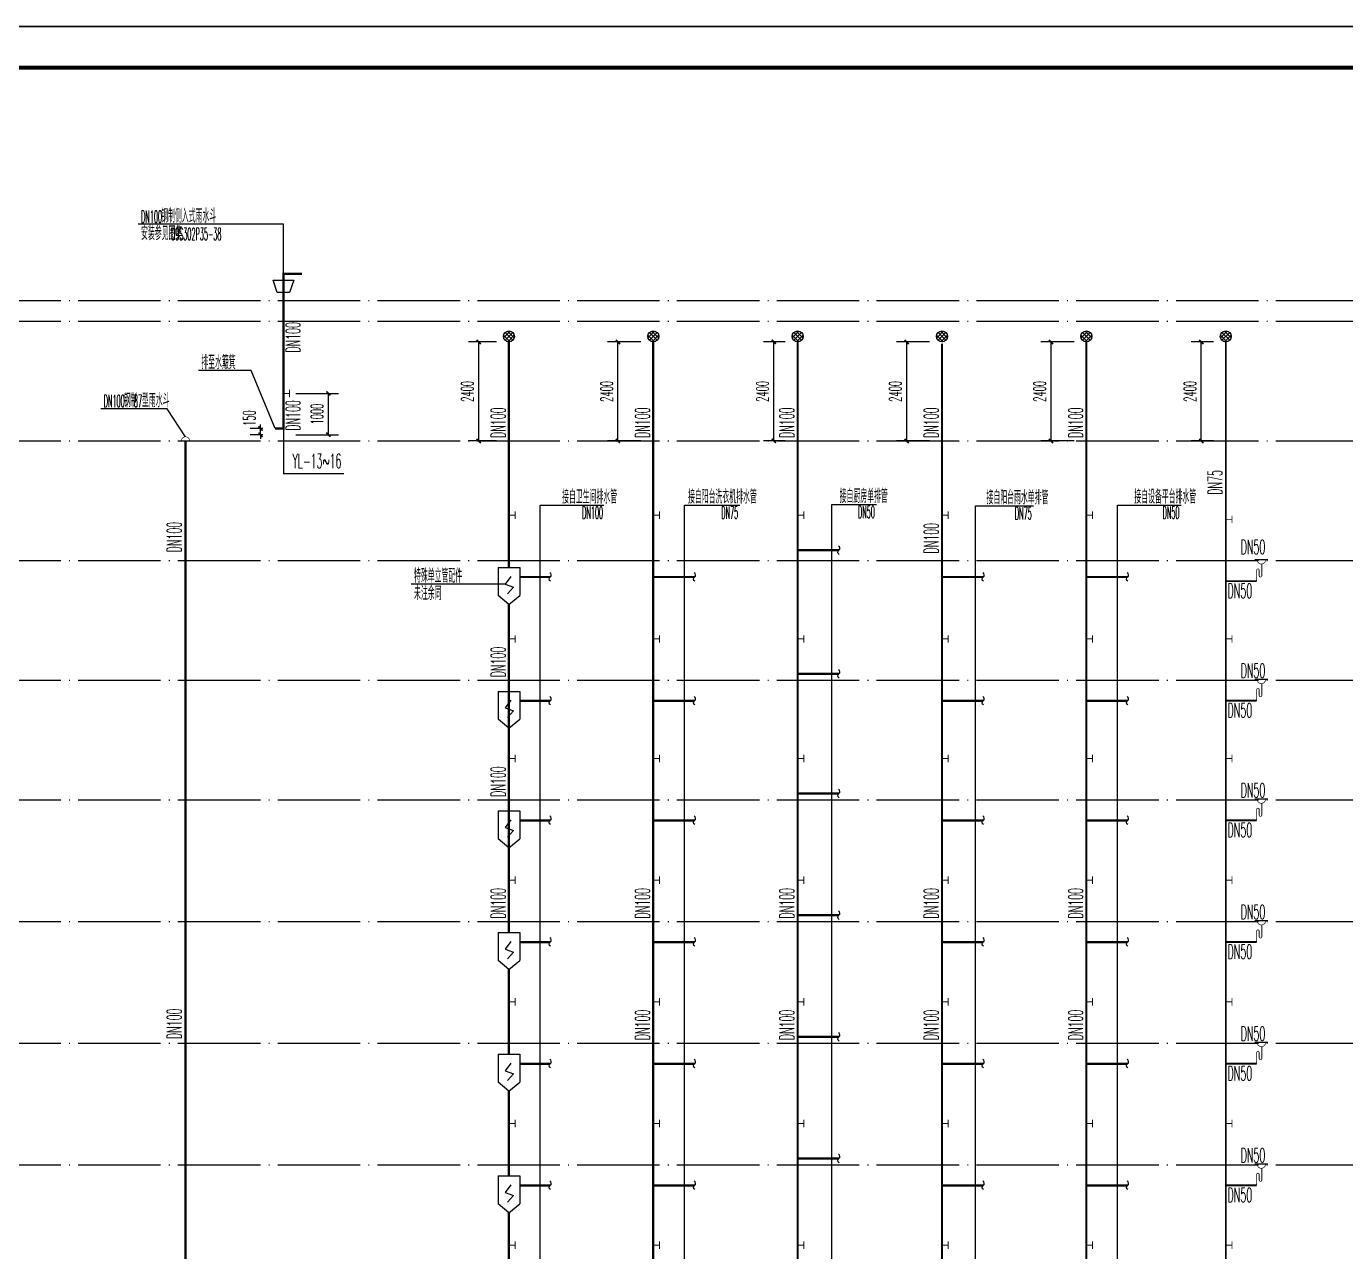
# Model space of a CAD drawing. Extents: x 27938 to 1507990, y 110129 to 923079.
# Drawn here: x 1232843 to 1264829, y 673981 to 703686 of the extents above; entities that cross this region are included whole.
import ezdxf

# ---------------------------------------------------------------- set-up
doc = ezdxf.new("R2010")
doc.units = 0
doc.header["$LTSCALE"] = 1000
doc.header["$MEASUREMENT"] = 0
doc.linetypes.add('DOTE', pattern=[2.42, 2, -0.2, 0.02, -0.2])
for name, color, linetype in [('DIM_不分区给水', 3, 'Continuous'), ('DIM_污水', 2, 'Continuous'), ('DIM_管井排水', 5, 'Continuous'), ('DIM_雨水', 4, 'Continuous'), ('EQUIP_污水', 7, 'Continuous'), ('PIPE-废水', 31, 'TG_F'), ('PIPE-污水', 2, 'W'), ('PIPE-管井排水', 210, 'GF'), ('PIPE-雨水', 4, 'TG_Y'), ('PIPE-餐饮排水', 41, 'P'), ('TWT', 7, 'Continuous'), ('TWT_DIM', 3, 'Continuous'), ('TWT_TITLE', 7, 'Continuous'), ('VALVE_污水', 7, 'Continuous'), ('VPIPE_DIM', 3, 'Continuous'), ('图框', 140, 'Continuous'), ('污水', 3, 'Continuous')]:
    doc.layers.add(name, color=color, linetype=linetype)
doc.styles.add('_TCH_DIM_T3', font='SIMPLEX.shx', dxfattribs={"width": 0.494118, "bigfont": 'GBCBIG.shx'})
doc.styles.add('_TWT_SERIAL', font='SIMPLEX', dxfattribs={"width": 0.8, "height": 3.5, "bigfont": 'HZTXT'})
doc.styles.add('HZ', font='txt', dxfattribs={"bigfont": 'hztxt'})
doc.styles.get("Standard").update_dxf_attribs({"font": 'gbenor.shx', "bigfont": 'gbcbig.shx'})
doc.styles.add('TG_LINETYPE', font='SIMPLEX', dxfattribs={"width": 0.8, "height": 3, "bigfont": 'HZTXT'})
doc.linetypes.add('GF', pattern='A,3,-0.2,["GF",Standard,S=0.25,R=0,X=-0.1,Y=-0.115],-0.35', length=3.55)
doc.linetypes.add('P', pattern='A,3,-0.2,["P",Standard,S=0.25,R=0,X=-0.1,Y=-0.115],-0.2', length=3.4)
doc.linetypes.add('TG_F', pattern='A,2,-0.3,["F",TG_LINETYPE,S=0.1,R=0,X=-0.23,Y=-0.15],0', length=2.3)
doc.linetypes.add('TG_Y', pattern='A,2,-0.229,["Y",TG_LINETYPE,S=0.1,R=0,X=-0.229,Y=-0.15],0', length=2.229)
doc.linetypes.add('W', pattern='A,3,-0.2,["W",Standard,S=0.25,R=0,X=-0.1,Y=-0.115],-0.2', length=3.4)
doc.dimstyles.new('_TWT_ARCH&&100', dxfattribs={"dimtxt": 297.5, "dimasz": 100, "dimexe": 250, "dimexo": 300, "dimgap": 126.25, "dimtad": 1, "dimdec": 0, "dimzin": 0, "dimdsep": 46, "dimtxsty": '_TCH_DIM_T3', "dimblk": 'ARCHTICK', "dimcen": 0.09, "dimclrt": 7, "dimazin": 2, "dimtfac": 1, "dimtdec": 0, "dimtix": 1, "dimtmove": 2, "dimatfit": 3, "dimfxl": 1, "dimtolj": 1, "dimtzin": 0, "dimarcsym": 0})

# ---------------------------------------------------------------- blocks, each defined once
blk = doc.blocks.new('_ArchTick')
at = {"color": 0, "linetype": 'ByBlock', "const_width": 0.4}
blk.add_lwpolyline([(-0.5, -0.5), (0.5, 0.5)], dxfattribs=at)
blk = doc.blocks.new('*D1168')
at = {"layer": 'Defpoints', "color": 0}
for p in [(1261330.88748, 696035.856), (1261924.167, 696035.856), (1261924.167, 693635.856)]:
    blk.add_point(p, dxfattribs=at)
at = {"layer": 'TWT_DIM', "color": 0, "lineweight": -2}
for p, q in [((1261624.167, 696035.856), (1261080.88748, 696035.856)), ((1261330.88748, 693635.856), (1261330.88748, 696035.856)), ((1261624.167, 693635.856), (1261080.88748, 693635.856))]:
    blk.add_line(p, q, dxfattribs=at)
at = {"layer": 'TWT_DIM', "color": 0, "lineweight": -2, "xscale": 100, "yscale": 100, "zscale": 100}
for p, rotation in [((1261330.88748, 696035.856), 90), ((1261330.88748, 693635.856), 270)]:
    blk.add_blockref('_ArchTick', p, dxfattribs=dict(at, rotation=rotation))
at = {"layer": 'TWT_DIM', "color": 7, "insert": (1261055.88748, 694835.856), "char_height": 297.5, "attachment_point": 5, "rotation": 90, "style": '_TCH_DIM_T3'}
blk.add_mtext('\\A1;2400', dxfattribs=at)
blk = doc.blocks.new('A$C26D9763E')
at = {"layer": '污水'}
for p, q in [((-220, 744), (220, 744)), ((-220, 744), (-220, 179)), ((35, 567), (-75, 410)), ((220, 744), (220, 179)), ((-75, 410), (92, 352)), ((92, 352), (-27, 213)), ((0, 0), (-220, 179)), ((0, 0), (220, 179))]:
    blk.add_line(p, q, dxfattribs=at)
blk = doc.blocks.new('$VALVE_U$00000019')
blk.add_blockref('A$C26D9763E', (20, -488))
blk = doc.blocks.new('$TwtSys$00000132')
at = {"elevation": 0}
blk.add_lwpolyline([(7, -101, -0.575183), (0, 0, 0.604745), (-11, 101, 16.924828)], format="xyb", dxfattribs=at)
blk = doc.blocks.new('$Attachment$00000070')
for p, q in [((28, 3), (-130, 161)), ((-129, 101), (32, 263)), ((-94, 39), (94, 228)), ((94, 39), (-94, 228)), ((129, 101), (-32, 263)), ((-28, 3), (130, 161))]:
    blk.add_line(p, q)
blk.add_circle((0, 133), 133)
blk = doc.blocks.new('$ATTACHMENT$00000120')
blk.add_blockref('$Attachment$00000070', (0, -133))
blk = doc.blocks.new('*D1170')
at = {"layer": 'Defpoints', "color": 0}
for p in [(1254187, 696036), (1255044, 696036), (1255044, 693636)]:
    blk.add_point(p, dxfattribs=at)
at = {"layer": 'TWT_DIM', "color": 0, "lineweight": -2}
for p, q in [((1254744, 696036), (1253937, 696036)), ((1254187, 693636), (1254187, 696036)), ((1254744, 693636), (1253937, 693636))]:
    blk.add_line(p, q, dxfattribs=at)
at = {"layer": 'TWT_DIM', "color": 0, "lineweight": -2, "xscale": 100, "yscale": 100, "zscale": 100}
for p, rotation in [((1254187, 696036), 90), ((1254187, 693636), 270)]:
    blk.add_blockref('_ArchTick', p, dxfattribs=dict(at, rotation=rotation))
at = {"layer": 'TWT_DIM', "color": 7, "insert": (1253912, 694836), "char_height": 297.5, "attachment_point": 5, "rotation": 90, "style": '_TCH_DIM_T3'}
blk.add_mtext('\\A1;2400', dxfattribs=at)
blk = doc.blocks.new('*D1172')
at = {"layer": 'Defpoints', "color": 0}
for p in [(1257687, 696036), (1258544, 696036), (1258544, 693636)]:
    blk.add_point(p, dxfattribs=at)
at = {"layer": 'TWT_DIM', "color": 0, "lineweight": -2}
for p, q in [((1258244, 696036), (1257437, 696036)), ((1257687, 693636), (1257687, 696036)), ((1258244, 693636), (1257437, 693636))]:
    blk.add_line(p, q, dxfattribs=at)
at = {"layer": 'TWT_DIM', "color": 0, "lineweight": -2, "xscale": 100, "yscale": 100, "zscale": 100}
for p, rotation in [((1257687, 696036), 90), ((1257687, 693636), 270)]:
    blk.add_blockref('_ArchTick', p, dxfattribs=dict(at, rotation=rotation))
at = {"layer": 'TWT_DIM', "color": 7, "insert": (1257412, 694836), "char_height": 297.5, "attachment_point": 5, "rotation": 90, "style": '_TCH_DIM_T3'}
blk.add_mtext('\\A1;2400', dxfattribs=at)
blk = doc.blocks.new('*D1178')
at = {"layer": 'Defpoints', "color": 0}
for p in [(1250966, 696036), (1251544, 696036), (1251544, 693636)]:
    blk.add_point(p, dxfattribs=at)
at = {"layer": 'TWT_DIM', "color": 0, "lineweight": -2}
for p, q in [((1251244, 696036), (1250716, 696036)), ((1250966, 693636), (1250966, 696036)), ((1251244, 693636), (1250716, 693636))]:
    blk.add_line(p, q, dxfattribs=at)
at = {"layer": 'TWT_DIM', "color": 0, "lineweight": -2, "xscale": 100, "yscale": 100, "zscale": 100}
for p, rotation in [((1250966, 696036), 90), ((1250966, 693636), 270)]:
    blk.add_blockref('_ArchTick', p, dxfattribs=dict(at, rotation=rotation))
at = {"layer": 'TWT_DIM', "color": 7, "insert": (1250691, 694836), "char_height": 297.5, "attachment_point": 5, "rotation": 90, "style": '_TCH_DIM_T3'}
blk.add_mtext('\\A1;2400', dxfattribs=at)
blk = doc.blocks.new('*D1179')
at = {"layer": 'Defpoints', "color": 0}
for p in [(1247187, 696036), (1248044, 696036), (1248044, 693636)]:
    blk.add_point(p, dxfattribs=at)
at = {"layer": 'TWT_DIM', "color": 0, "lineweight": -2}
for p, q in [((1247744, 696036), (1246937, 696036)), ((1247187, 693636), (1247187, 696036)), ((1247744, 693636), (1246937, 693636))]:
    blk.add_line(p, q, dxfattribs=at)
at = {"layer": 'TWT_DIM', "color": 0, "lineweight": -2, "xscale": 100, "yscale": 100, "zscale": 100}
for p, rotation in [((1247187, 696036), 90), ((1247187, 693636), 270)]:
    blk.add_blockref('_ArchTick', p, dxfattribs=dict(at, rotation=rotation))
at = {"layer": 'TWT_DIM', "color": 7, "insert": (1246912, 694836), "char_height": 297.5, "attachment_point": 5, "rotation": 90, "style": '_TCH_DIM_T3'}
blk.add_mtext('\\A1;2400', dxfattribs=at)
blk = doc.blocks.new('*D1182')
at = {"layer": 'Defpoints', "color": 0}
for p in [(1243811, 696036), (1244544, 696036), (1244544, 693636)]:
    blk.add_point(p, dxfattribs=at)
at = {"layer": 'TWT_DIM', "color": 0, "lineweight": -2}
for p, q in [((1244244, 696036), (1243561, 696036)), ((1243811, 693636), (1243811, 696036)), ((1244244, 693636), (1243561, 693636))]:
    blk.add_line(p, q, dxfattribs=at)
at = {"layer": 'TWT_DIM', "color": 0, "lineweight": -2, "xscale": 100, "yscale": 100, "zscale": 100}
for p, rotation in [((1243811, 696036), 90), ((1243811, 693636), 270)]:
    blk.add_blockref('_ArchTick', p, dxfattribs=dict(at, rotation=rotation))
at = {"layer": 'TWT_DIM', "color": 7, "insert": (1243536, 694836), "char_height": 297.5, "attachment_point": 5, "rotation": 90, "style": '_TCH_DIM_T3'}
blk.add_mtext('\\A1;2400', dxfattribs=at)
blk = doc.blocks.new('*D1183')
at = {"layer": 'Defpoints', "color": 0}
for p in [(1239075, 694786), (1240165, 694786), (1239075, 693786)]:
    blk.add_point(p, dxfattribs=at)
at = {"layer": 'TWT_DIM', "color": 0, "lineweight": -2}
for p, q in [((1239375, 694786), (1240415, 694786)), ((1240165, 693786), (1240165, 694786)), ((1239375, 693786), (1240415, 693786))]:
    blk.add_line(p, q, dxfattribs=at)
at = {"layer": 'TWT_DIM', "color": 0, "lineweight": -2, "xscale": 100, "yscale": 100, "zscale": 100}
for p, rotation in [((1240165, 694786), 90), ((1240165, 693786), 270)]:
    blk.add_blockref('_ArchTick', p, dxfattribs=dict(at, rotation=rotation))
at = {"layer": 'TWT_DIM', "color": 7, "insert": (1239890, 694286), "char_height": 297.5, "attachment_point": 5, "rotation": 90, "style": '_TCH_DIM_T3'}
blk.add_mtext('\\A1;1000', dxfattribs=at)
blk = doc.blocks.new('*D1184')
at = {"layer": 'Defpoints', "color": 0}
for p in [(1238521, 693936), (1238875, 693936), (1238875, 693786)]:
    blk.add_point(p, dxfattribs=at)
at = {"layer": 'TWT_DIM', "color": 0, "lineweight": -2}
for p, q in [((1238575, 693936), (1238271, 693936)), ((1238575, 693786), (1238271, 693786)), ((1238521, 693936), (1238521, 694036)), ((1238521, 693786), (1238521, 693936)), ((1238521, 693786), (1238521, 693686))]:
    blk.add_line(p, q, dxfattribs=at)
at = {"layer": 'TWT_DIM', "color": 0, "lineweight": -2, "xscale": 100, "yscale": 100, "zscale": 100}
for p, rotation in [((1238521, 693936), 270), ((1238521, 693786), 90)]:
    blk.add_blockref('_ArchTick', p, dxfattribs=dict(at, rotation=rotation))
at = {"layer": 'TWT_DIM', "color": 7, "insert": (1238246, 694189), "char_height": 297.5, "attachment_point": 5, "rotation": 90, "style": '_TCH_DIM_T3'}
blk.add_mtext('\\A1;150', dxfattribs=at)
blk = doc.blocks.new('$ATTACHMENT$00000073')
at = {"const_width": 20}
for points in [[(0, 0), (150, 0)], [(150, 90), (150, -90)]]:
    blk.add_lwpolyline(points, dxfattribs=at)
blk = doc.blocks.new('$ATTACHMENT$00000217')
blk.add_line((-150, 0), (150, 0))
at = {"const_width": 15}
blk.add_lwpolyline([(-99, 0, -1), (101, 0)], format="xyb", dxfattribs=at)
blk = doc.blocks.new('$ATTACHMENT$00000055')
at = {"const_width": 30}
blk.add_lwpolyline([(0, 0), (0, 456, 0.75), (-100, 456), (-100, 202, -0.75), (-200, 202), (-200, 540)], format="xyb", dxfattribs=at)
blk = doc.blocks.new('$ATTACHMENT$00000066')
blk.add_line((-212, 500), (188, 500))
at = {"const_width": 20}
blk.add_lwpolyline([(-134, 500, 1.067664), (116, 500)], format="xyb", dxfattribs=at)
at = {"const_width": 30}
blk.add_lwpolyline([(0, 367), (0, 0)], dxfattribs=at)
at = {"style": 'HZ', "width": 0.7, "flags": 1}
for tag in ['UNIT', 'WHAT', 'SPEC']:
    blk.add_attdef(tag, (0, 0), '', height=0.001, dxfattribs=at)

msp = doc.modelspace()

# ---------------------------------------------------------------- hatches: boundary and pattern name
at = {"layer": 'PIPE-雨水'}
for points in [[(1239074.6, 697685.9), (1239047.1, 697685.9), (1239047.1, 697713.4)], [(1239074.6, 697685.9), (1239074.6, 697713.4), (1239047.1, 697713.4)], [(1239074.6, 697685.9), (1239074.6, 697713.4), (1239047.1, 697713.4)], [(1239074.6, 697685.9), (1239047.1, 697685.9), (1239047.1, 697713.4)], [(1239074.6, 693935.9), (1239102.1, 693935.9), (1239102.1, 693908.4)], [(1239074.6, 693935.9), (1239074.6, 693908.4), (1239102.1, 693908.4)], [(1239074.6, 693935.9), (1239102.1, 693935.9), (1239102.1, 693908.4)], [(1239074.6, 693935.9), (1239074.6, 693908.4), (1239102.1, 693908.4)]]:
    msp.add_hatch(color=256, dxfattribs=at).paths.add_polyline_path(points)

# ---------------------------------------------------------------- linework, layer by layer
at = {"layer": 'DIM_不分区给水'}
for p, q in [((1243598.4, 690162.8), (1242171.7, 690162.8)), ((1244454, 690162.8), (1243598.4, 690162.8))]:
    msp.add_line(p, q, dxfattribs=at)
at = {"layer": 'DIM_雨水'}
for p, q in [((1239074.6, 698889.5), (1235552.8, 698889.5)), ((1239074.6, 697685.9), (1239074.6, 698889.5)), ((1238293.4, 695339), (1237014.3, 695339)), ((1238874.6, 693935.9), (1238293.4, 695339)), ((1236253.9, 694416.9), (1234647.2, 694416.9)), ((1236701.8, 693735.9), (1236253.9, 694416.9)), ((1239074.6, 693935.9), (1239074.6, 692833.8)), ((1240542.4, 692833.8), (1239074.6, 692833.8)), ((1245300.7, 663610.3), (1245300.7, 692080.1)), ((1245300.7, 692080.1), (1246847.7, 692080.1)), ((1248799.9, 663542.8), (1248799.9, 692081.1)), ((1248799.9, 692081.1), (1250142.6, 692081.1)), ((1252371.5, 664188.2), (1252371.5, 692095.2)), ((1252371.5, 692095.2), (1253455.9, 692095.2)), ((1255858.6, 663603.1), (1255858.6, 692062.7)), ((1255858.6, 692062.7), (1257260.1, 692062.7)), ((1259299.9, 663542.8), (1259299.9, 692081.1)), ((1259299.9, 692081.1), (1260842.7, 692081.1))]:
    msp.add_line(p, q, dxfattribs=at)
at = {"layer": 'PIPE-废水', "const_width": 55}
for points in [[(1248043.6, 691835.9), (1248043.6, 696035.9)], [(1255043.6, 691835.9), (1255043.6, 695992.4)], [(1258543.6, 691835.9), (1258543.6, 696035.9)], [(1248043.6, 690335.9), (1248043.6, 691835.9)], [(1255043.6, 690335.9), (1255043.6, 691835.9)], [(1258543.6, 690335.9), (1258543.6, 691835.9)], [(1248043.6, 690335.9), (1249043.6, 690335.9)], [(1248043.6, 688835.9), (1248043.6, 690335.9)], [(1255043.6, 690335.9), (1256043.6, 690335.9)], [(1255043.6, 688835.9), (1255043.6, 690335.9)], [(1258543.6, 690335.9), (1259543.6, 690335.9)], [(1258543.6, 688835.9), (1258543.6, 690335.9)], [(1248043.6, 687335.9), (1248043.6, 688835.9)], [(1255043.6, 687335.9), (1255043.6, 688835.9)], [(1258543.6, 687335.9), (1258543.6, 688835.9)], [(1248043.6, 687335.9), (1249043.6, 687335.9)], [(1248043.6, 685935.9), (1248043.6, 687335.9)], [(1255043.6, 687335.9), (1256043.6, 687335.9)], [(1255043.6, 685935.9), (1255043.6, 687335.9)], [(1258543.6, 687335.9), (1259543.6, 687335.9)], [(1258543.6, 685935.9), (1258543.6, 687335.9)], [(1248043.6, 684435.9), (1248043.6, 685935.9)], [(1255043.6, 684435.9), (1255043.6, 685935.9)], [(1258543.6, 684435.9), (1258543.6, 685935.9)], [(1248043.6, 682985.9), (1248043.6, 684435.9)], [(1248043.6, 684435.9), (1249043.6, 684435.9)], [(1255043.6, 682985.9), (1255043.6, 684435.9)], [(1255043.6, 684435.9), (1256043.6, 684435.9)], [(1258543.6, 682985.9), (1258543.6, 684435.9)], [(1258543.6, 684435.9), (1259543.6, 684435.9)], [(1248043.6, 681485.9), (1248043.6, 682985.9)], [(1255043.6, 681485.9), (1255043.6, 682985.9)], [(1258543.6, 681485.9), (1258543.6, 682985.9)], [(1248043.6, 681485.9), (1249043.6, 681485.9)], [(1248043.6, 680035.9), (1248043.6, 681485.9)], [(1255043.6, 681485.9), (1256043.6, 681485.9)], [(1255043.6, 680035.9), (1255043.6, 681485.9)], [(1258543.6, 681485.9), (1259543.6, 681485.9)], [(1258543.6, 680035.9), (1258543.6, 681485.9)], [(1248043.6, 678535.9), (1248043.6, 680035.9)], [(1255043.6, 678535.9), (1255043.6, 680035.9)], [(1258543.6, 678535.9), (1258543.6, 680035.9)], [(1248043.6, 678535.9), (1249043.6, 678535.9)], [(1248043.6, 677085.9), (1248043.6, 678535.9)], [(1255043.6, 678535.9), (1256043.6, 678535.9)], [(1255043.6, 677085.9), (1255043.6, 678535.9)], [(1258543.6, 678535.9), (1259543.6, 678535.9)], [(1258543.6, 677085.9), (1258543.6, 678535.9)], [(1248043.6, 675585.9), (1248043.6, 677085.9)], [(1255043.6, 675585.9), (1255043.6, 677085.9)], [(1258543.6, 675585.9), (1258543.6, 677085.9)], [(1248043.6, 675585.9), (1249043.6, 675585.9)], [(1248043.6, 674135.9), (1248043.6, 675585.9)], [(1255043.6, 675585.9), (1256043.6, 675585.9)], [(1255043.6, 674135.9), (1255043.6, 675585.9)], [(1258543.6, 675585.9), (1259543.6, 675585.9)], [(1258543.6, 674135.9), (1258543.6, 675585.9)], [(1248043.6, 672635.9), (1248043.6, 674135.9)], [(1255043.6, 672635.9), (1255043.6, 674135.9)], [(1258543.6, 672635.9), (1258543.6, 674135.9)]]:
    msp.add_lwpolyline(points, dxfattribs=at)
at = {"layer": 'PIPE-污水', "const_width": 55}
for points in [[(1244543.6, 691835.9), (1244543.6, 696035.9)], [(1244543.6, 690563.7), (1244543.6, 691835.9)], [(1244808.1, 690335.9), (1245543.6, 690335.9)], [(1244543.6, 688835.9), (1244543.6, 689671.2)], [(1244543.6, 685935.9), (1244543.6, 688835.9)], [(1244808.1, 687335.9), (1245543.6, 687335.9)], [(1244543.6, 682985.9), (1244543.6, 685935.9)], [(1244808.1, 684435.9), (1245543.6, 684435.9)], [(1244543.6, 681713.7), (1244543.6, 682985.9)], [(1244808.1, 681485.9), (1245543.6, 681485.9)], [(1244543.6, 680035.9), (1244543.6, 680821.2)], [(1244543.6, 678763.7), (1244543.6, 680035.9)], [(1244808.1, 678535.9), (1245543.6, 678535.9)], [(1244543.6, 677085.9), (1244543.6, 677871.2)], [(1244543.6, 675813.7), (1244543.6, 677085.9)], [(1244808.1, 675585.9), (1245543.6, 675585.9)], [(1244543.6, 674135.9), (1244543.6, 674921.2)], [(1244543.6, 672863.7), (1244543.6, 674135.9)]]:
    msp.add_lwpolyline(points, dxfattribs=at)
at = {"layer": 'PIPE-管井排水', "const_width": 45}
for points in [[(1261924.2, 691835.9), (1261924.2, 696035.9)], [(1261924.2, 690335.9), (1261924.2, 691835.9)], [(1261924.2, 688835.9), (1261924.2, 690335.9)], [(1261924.2, 687335.9), (1261924.2, 688835.9)], [(1261924.2, 687335.9), (1262674.2, 687335.9)], [(1261924.2, 685935.9), (1261924.2, 687335.9)], [(1261924.2, 684435.9), (1261924.2, 685935.9)], [(1261924.2, 682985.9), (1261924.2, 684435.9)], [(1261924.2, 684435.9), (1262674.2, 684435.9)], [(1261924.2, 681485.9), (1261924.2, 682985.9)], [(1261924.2, 681485.9), (1262674.2, 681485.9)], [(1261924.2, 680035.9), (1261924.2, 681485.9)], [(1261924.2, 678535.9), (1261924.2, 680035.9)], [(1261924.2, 678535.9), (1262674.2, 678535.9)], [(1261924.2, 677085.9), (1261924.2, 678535.9)], [(1261924.2, 675585.9), (1261924.2, 677085.9)], [(1261924.2, 675585.9), (1262674.2, 675585.9)], [(1261924.2, 674135.9), (1261924.2, 675585.9)], [(1261924.2, 672635.9), (1261924.2, 674135.9)]]:
    msp.add_lwpolyline(points, dxfattribs=at)
at = {"layer": 'PIPE-管井排水', "const_width": 45, "elevation": 0}
msp.add_lwpolyline([(1261924.2, 690235.9), (1262674.2, 690235.9)], dxfattribs=at)
at = {"layer": 'PIPE-雨水', "const_width": 55}
for points in [[(1239074.6, 697685.9), (1239524.6, 697685.9)], [(1239074.6, 694785.9), (1239074.6, 697685.9)], [(1239074.6, 693935.9), (1239074.6, 694785.9)], [(1238874.6, 693935.9), (1239074.6, 693935.9)], [(1236700.4, 662335.9), (1236700.4, 693635.9)]]:
    msp.add_lwpolyline(points, dxfattribs=at)
at = {"layer": 'PIPE-餐饮排水', "const_width": 55}
for points in [[(1251543.6, 691835.9), (1251543.6, 696035.9)], [(1251543.6, 690985.9), (1251543.6, 691835.9)], [(1251543.6, 690985.9), (1252543.6, 690985.9)], [(1251543.6, 688835.9), (1251543.6, 690985.9)], [(1251543.6, 687985.9), (1251543.6, 688835.9)], [(1251543.6, 687985.9), (1252543.6, 687985.9)], [(1251543.6, 685935.9), (1251543.6, 687985.9)], [(1251543.6, 685085.9), (1251543.6, 685935.9)], [(1251543.6, 682985.9), (1251543.6, 685085.9)], [(1251543.6, 685085.9), (1252543.6, 685085.9)], [(1251543.6, 682135.9), (1251543.6, 682985.9)], [(1251543.6, 682135.9), (1252543.6, 682135.9)], [(1251543.6, 680035.9), (1251543.6, 682135.9)], [(1251543.6, 679185.9), (1251543.6, 680035.9)], [(1251543.6, 679185.9), (1252543.6, 679185.9)], [(1251543.6, 677085.9), (1251543.6, 679185.9)], [(1251543.6, 676235.9), (1251543.6, 677085.9)], [(1251543.6, 676235.9), (1252543.6, 676235.9)], [(1251543.6, 674135.9), (1251543.6, 676235.9)], [(1251543.6, 673285.9), (1251543.6, 674135.9)]]:
    msp.add_lwpolyline(points, dxfattribs=at)
at = {"layer": 'TWT', "color": 8, "linetype": 'DOTE'}
for p, q in [((1192957.9, 697036.2), (1279512, 697036.2)), ((1192957.9, 696536.2), (1279512, 696536.2)), ((1192957.9, 693635.9), (1279512, 693635.9)), ((1192957.9, 690735.9), (1279512, 690735.9)), ((1192957.9, 687835.9), (1279512, 687835.9)), ((1192957.9, 684935.9), (1279512, 684935.9)), ((1192957.9, 681985.9), (1279512, 681985.9)), ((1192957.9, 679035.9), (1279512, 679035.9)), ((1192957.9, 676085.9), (1279512, 676085.9))]:
    msp.add_line(p, q, dxfattribs=at)
at = {"layer": 'TWT_TITLE'}
msp.add_lwpolyline([(1189457.9, 644285.9), (1295189.9, 644285.9), (1295189.9, 703685.9), (1189457.9, 703685.9)], close=True, dxfattribs=at)
at = {"layer": 'TWT_TITLE', "const_width": 100}
msp.add_lwpolyline([(1191957.9, 645285.9), (1294189.9, 645285.9), (1294189.9, 702685.9), (1191957.9, 702685.9)], close=True, dxfattribs=at)
at = {"layer": 'VPIPE_DIM', "lineweight": -3, "elevation": 0}
msp.add_lwpolyline([(1239224.6, 697235.9), (1238924.6, 697235.9), (1238824.6, 697535.9), (1239324.6, 697535.9)], close=True, dxfattribs=at)
msp.add_lwpolyline([(1239224.6, 697235.9), (1238924.6, 697235.9), (1238824.6, 697535.9), (1239324.6, 697535.9)], close=True, dxfattribs=at)
at = {"layer": '图框'}
msp.add_lwpolyline([(1189457.9, 703685.9), (1295189.9, 703685.9), (1295189.9, 644285.9), (1189457.9, 644285.9)], close=True, dxfattribs=at)
msp.add_lwpolyline([(1189457.9, 703685.9), (1295189.9, 703685.9), (1295189.9, 644285.9), (1189457.9, 644285.9)], close=True, dxfattribs=at)
at = {"layer": '图框', "const_width": 100}
msp.add_lwpolyline([(1294189.9, 645285.9), (1294189.9, 702685.9), (1191957.9, 702685.9), (1191957.9, 645285.9)], close=True, dxfattribs=at)

# ---------------------------------------------------------------- block references
at = {"layer": 'EQUIP_污水'}
for name, p in [('$ATTACHMENT$00000120', (1244543.6, 696169.2)), ('$ATTACHMENT$00000120', (1248043.6, 696169.2)), ('$ATTACHMENT$00000120', (1251543.6, 696169.2)), ('$ATTACHMENT$00000120', (1255043.6, 696169.2)), ('$ATTACHMENT$00000120', (1258543.6, 696169.2)), ('$ATTACHMENT$00000120', (1261924.2, 696169.2)), ('$ATTACHMENT$00000073', (1239074.6, 694785.9)), ('$ATTACHMENT$00000217', (1236700.4, 693635.9)), ('$ATTACHMENT$00000073', (1244543.6, 691835.9)), ('$ATTACHMENT$00000073', (1248043.6, 691835.9)), ('$ATTACHMENT$00000073', (1251543.6, 691835.9)), ('$ATTACHMENT$00000073', (1255043.6, 691835.9)), ('$ATTACHMENT$00000073', (1258543.6, 691835.9)), ('$ATTACHMENT$00000073', (1261924.2, 691735.9)), ('$TwtSys$00000132', (1252543.6, 690985.9)), ('$TwtSys$00000132', (1245543.6, 690335.9)), ('$TwtSys$00000132', (1249043.6, 690335.9)), ('$TwtSys$00000132', (1256043.6, 690335.9)), ('$TwtSys$00000132', (1259543.6, 690335.9)), ('$ATTACHMENT$00000073', (1244543.6, 688835.9)), ('$ATTACHMENT$00000073', (1248043.6, 688835.9)), ('$ATTACHMENT$00000073', (1251543.6, 688835.9)), ('$ATTACHMENT$00000073', (1255043.6, 688835.9)), ('$ATTACHMENT$00000073', (1258543.6, 688835.9)), ('$ATTACHMENT$00000073', (1261924.2, 688835.9)), ('$TwtSys$00000132', (1252543.6, 687985.9)), ('$TwtSys$00000132', (1245543.6, 687335.9)), ('$TwtSys$00000132', (1249043.6, 687335.9)), ('$TwtSys$00000132', (1256043.6, 687335.9)), ('$TwtSys$00000132', (1259543.6, 687335.9)), ('$ATTACHMENT$00000073', (1244543.6, 685935.9)), ('$ATTACHMENT$00000073', (1248043.6, 685935.9)), ('$ATTACHMENT$00000073', (1251543.6, 685935.9)), ('$ATTACHMENT$00000073', (1255043.6, 685935.9)), ('$ATTACHMENT$00000073', (1258543.6, 685935.9)), ('$ATTACHMENT$00000073', (1261924.2, 685935.9)), ('$TwtSys$00000132', (1252543.6, 685085.9)), ('$TwtSys$00000132', (1245543.6, 684435.9)), ('$TwtSys$00000132', (1249043.6, 684435.9)), ('$TwtSys$00000132', (1256043.6, 684435.9)), ('$TwtSys$00000132', (1259543.6, 684435.9)), ('$ATTACHMENT$00000073', (1244543.6, 682985.9)), ('$ATTACHMENT$00000073', (1248043.6, 682985.9)), ('$ATTACHMENT$00000073', (1251543.6, 682985.9)), ('$ATTACHMENT$00000073', (1255043.6, 682985.9)), ('$ATTACHMENT$00000073', (1258543.6, 682985.9)), ('$ATTACHMENT$00000073', (1261924.2, 682985.9)), ('$TwtSys$00000132', (1252543.6, 682135.9)), ('$TwtSys$00000132', (1245543.6, 681485.9)), ('$TwtSys$00000132', (1249043.6, 681485.9)), ('$TwtSys$00000132', (1256043.6, 681485.9)), ('$TwtSys$00000132', (1259543.6, 681485.9)), ('$ATTACHMENT$00000073', (1244543.6, 680035.9)), ('$ATTACHMENT$00000073', (1248043.6, 680035.9)), ('$ATTACHMENT$00000073', (1251543.6, 680035.9)), ('$ATTACHMENT$00000073', (1255043.6, 680035.9)), ('$ATTACHMENT$00000073', (1258543.6, 680035.9)), ('$ATTACHMENT$00000073', (1261924.2, 680035.9)), ('$TwtSys$00000132', (1252543.6, 679185.9)), ('$TwtSys$00000132', (1245543.6, 678535.9)), ('$TwtSys$00000132', (1249043.6, 678535.9)), ('$TwtSys$00000132', (1256043.6, 678535.9)), ('$TwtSys$00000132', (1259543.6, 678535.9)), ('$ATTACHMENT$00000073', (1244543.6, 677085.9)), ('$ATTACHMENT$00000073', (1248043.6, 677085.9)), ('$ATTACHMENT$00000073', (1251543.6, 677085.9)), ('$ATTACHMENT$00000073', (1255043.6, 677085.9)), ('$ATTACHMENT$00000073', (1258543.6, 677085.9)), ('$ATTACHMENT$00000073', (1261924.2, 677085.9)), ('$TwtSys$00000132', (1252543.6, 676235.9)), ('$TwtSys$00000132', (1245543.6, 675585.9)), ('$TwtSys$00000132', (1249043.6, 675585.9)), ('$TwtSys$00000132', (1256043.6, 675585.9)), ('$TwtSys$00000132', (1259543.6, 675585.9)), ('$ATTACHMENT$00000073', (1244543.6, 674135.9)), ('$ATTACHMENT$00000073', (1248043.6, 674135.9)), ('$ATTACHMENT$00000073', (1251543.6, 674135.9)), ('$ATTACHMENT$00000073', (1255043.6, 674135.9)), ('$ATTACHMENT$00000073', (1258543.6, 674135.9)), ('$ATTACHMENT$00000073', (1261924.2, 674135.9))]:
    msp.add_blockref(name, p, dxfattribs=at)
at = {"layer": 'EQUIP_污水', "xscale": 0.8, "yscale": 0.8, "zscale": 0.8}
for p in [(1262794.2, 690356.9), (1262794.2, 687456.9), (1262794.2, 684556.9), (1262794.2, 681606.9), (1262794.2, 678656.9), (1262794.2, 675706.9)]:
    msp.add_blockref('$ATTACHMENT$00000066', p, dxfattribs=at)
at = {"layer": 'EQUIP_污水', "xscale": 0.6, "yscale": -0.6, "zscale": 0.6, "rotation": 180}
for p in [(1262674.2, 690235.9), (1262674.2, 687335.9), (1262674.2, 684435.9), (1262674.2, 681485.9), (1262674.2, 678535.9), (1262674.2, 675585.9)]:
    msp.add_blockref('$ATTACHMENT$00000055', p, dxfattribs=at)
at = {"layer": 'VALVE_污水', "xscale": 1.2, "yscale": 1.2, "zscale": 1.2}
for p in [(1244519.8, 690257), (1244519.8, 687257), (1244519.8, 684357), (1244519.8, 681407), (1244519.8, 678457), (1244519.8, 675507)]:
    msp.add_blockref('$VALVE_U$00000019', p, dxfattribs=at)

# ---------------------------------------------------------------- texts
at = {"layer": 'DIM_不分区给水', "color": 7, "style": '_TCH_DIM_T3', "width": 0.494118}
for s, p in [('特殊单立管配件', (1242241.7, 690197.8)), ('未注余同', (1242241.7, 689777.8))]:
    msp.add_text(s, height=337.59, dxfattribs=at).set_placement(p)
at = {"layer": 'DIM_污水', "color": 7, "style": '_TWT_SERIAL', "width": 0.48}
for p in [(1244456.6, 693705.2), (1247956.6, 693705.2), (1251456.6, 693705.2), (1254956.6, 693705.2), (1258456.6, 693705.2), (1254956.6, 690905.2), (1244456.6, 687905.2), (1244456.6, 685005.2), (1244456.6, 682055.2), (1247956.6, 682055.2), (1251456.6, 682055.2), (1254956.6, 682055.2), (1258456.6, 682055.2), (1247956.6, 679105.2), (1251456.6, 679105.2), (1254956.6, 679105.2), (1258456.6, 679105.2)]:
    msp.add_text('DN100', height=350, rotation=90, dxfattribs=at).set_placement(p)
at = {"layer": 'DIM_管井排水', "color": 7, "style": '_TWT_SERIAL', "width": 0.48}
msp.add_text('DN75', height=350, rotation=90, dxfattribs=at).set_placement((1261835, 692329.5))
for p in [(1262285, 690889.3), (1261967.3, 689826.4, 0), (1262285, 687889.3), (1261967.3, 686926.4), (1262285, 684989.3), (1261967.3, 684026.4), (1262285, 682039.3), (1261967.3, 681076.4), (1262285, 679089.3), (1261967.3, 678126.4), (1262285, 676139.3), (1261967.3, 675176.4)]:
    msp.add_text('DN50', height=350, dxfattribs=at).set_placement(p)
at = {"layer": 'DIM_雨水', "color": 7}
for s, height, style, width, p in [('DN100', 297.5, '_TCH_DIM_T3', 0.348789, (1235622.8, 698924.5)), ('钢制侧入式雨水斗', 337.59, '_TCH_DIM_T3', 0.494118, (1236112, 698924.5)), ('安装参见图集', 337.59, '_TCH_DIM_T3', 0.494118, (1235622.8, 698504.5)), ('09S302P35-38', 297.5, '_TCH_DIM_T3', 0.348789, (1236351.4, 698504.5)), ('排至水簸箕', 337.59, '_TCH_DIM_T3', 0.494118, (1237084.3, 695374)), ('DN100', 297.5, '_TCH_DIM_T3', 0.348789, (1234717.2, 694451.9)), ('钢制', 337.59, '_TCH_DIM_T3', 0.494118, (1235206.4, 694451.9)), ('87', 297.5, '_TCH_DIM_T3', 0.348789, (1235449.2, 694451.9)), ('型雨水斗', 337.59, '_TCH_DIM_T3', 0.494118, (1235646.9, 694451.9)), ('YL-13~16', 350, '_TWT_SERIAL', 0.48, (1239294.6, 692973.8)), ('接自厨房单排管', 337.59, '_TCH_DIM_T3', 0.494118, (1252561.6, 692130.2)), ('接自卫生间排水管', 337.59, '_TCH_DIM_T3', 0.494118, (1245832.1, 692115.1)), ('接自阳台洗衣机排水管', 337.59, '_TCH_DIM_T3', 0.494118, (1248884.1, 692116.1)), ('接自阳台雨水单排管', 337.59, '_TCH_DIM_T3', 0.494118, (1256123, 692097.7)), ('接自设备平台排水管', 337.59, '_TCH_DIM_T3', 0.494118, (1259705.6, 692116.1)), ('DN100', 297.5, '_TCH_DIM_T3', 0.348789, (1246318.2, 691747.6)), ('DN75', 297.5, '_TCH_DIM_T3', 0.348789, (1249692.2, 691748.6)), ('DN50', 297.5, '_TCH_DIM_T3', 0.348789, (1253005.4, 691762.7)), ('DN75', 297.5, '_TCH_DIM_T3', 0.348789, (1256809.6, 691730.2)), ('DN50', 297.5, '_TCH_DIM_T3', 0.348789, (1260392.2, 691748.6))]:
    msp.add_text(s, height=height, dxfattribs=dict(at, style=style, width=width)).set_placement(p)
at = {"layer": 'DIM_雨水', "color": 7, "style": '_TWT_SERIAL', "width": 0.48}
for p in [(1239484.3, 695775), (1239484.3, 693882.3), (1236602.6, 690932.3), (1236602.6, 679132.3)]:
    msp.add_text('DN100', height=350, rotation=90, dxfattribs=at).set_placement(p)

# ---------------------------------------------------------------- dimensions: what is measured, and where the dimension line sits
at = {"layer": 'TWT_DIM'}
for p1, p2, distance, picture, middle in [((1244543.6, 693635.9), (1244543.6, 696035.9), 732.7, '*D1182', (1243535.9, 694835.9)), ((1248043.6, 693635.9), (1248043.6, 696035.9), 856.5, '*D1179', (1246912.1, 694835.9)), ((1251543.6, 693635.9), (1251543.6, 696035.9), 578, '*D1178', (1250690.6, 694835.9)), ((1255043.6, 693635.9), (1255043.6, 696035.9), 856.5, '*D1170', (1253912.1, 694835.9)), ((1258543.6, 693635.9), (1258543.6, 696035.9), 856.5, '*D1172', (1257412.1, 694835.9)), ((1261924.2, 693635.9), (1261924.2, 696035.9), 593.3, '*D1168', (1261055.9, 694835.9)), ((1239074.6, 693785.9), (1239074.6, 694785.9), -1090, '*D1183', (1239889.6, 694285.9))]:
    dim = msp.add_aligned_dim(p1=p1, p2=p2, distance=distance, dimstyle='_TWT_ARCH&&100', dxfattribs=at)
    dim.commit()
    dim.dimension.update_dxf_attribs({"geometry": picture, "text_midpoint": middle})
dim = msp.add_linear_dim(base=(1238521.3, 693935.9), p1=(1238874.6, 693785.9), p2=(1238874.6, 693935.9), angle=90, dimstyle='_TWT_ARCH&&100', dxfattribs=at)
dim.commit()
dim.dimension.update_dxf_attribs({"geometry": '*D1184', "text_midpoint": (1238246.3, 694189.1), "dimtype": 129})

doc.saveas('drawing.dxf')
